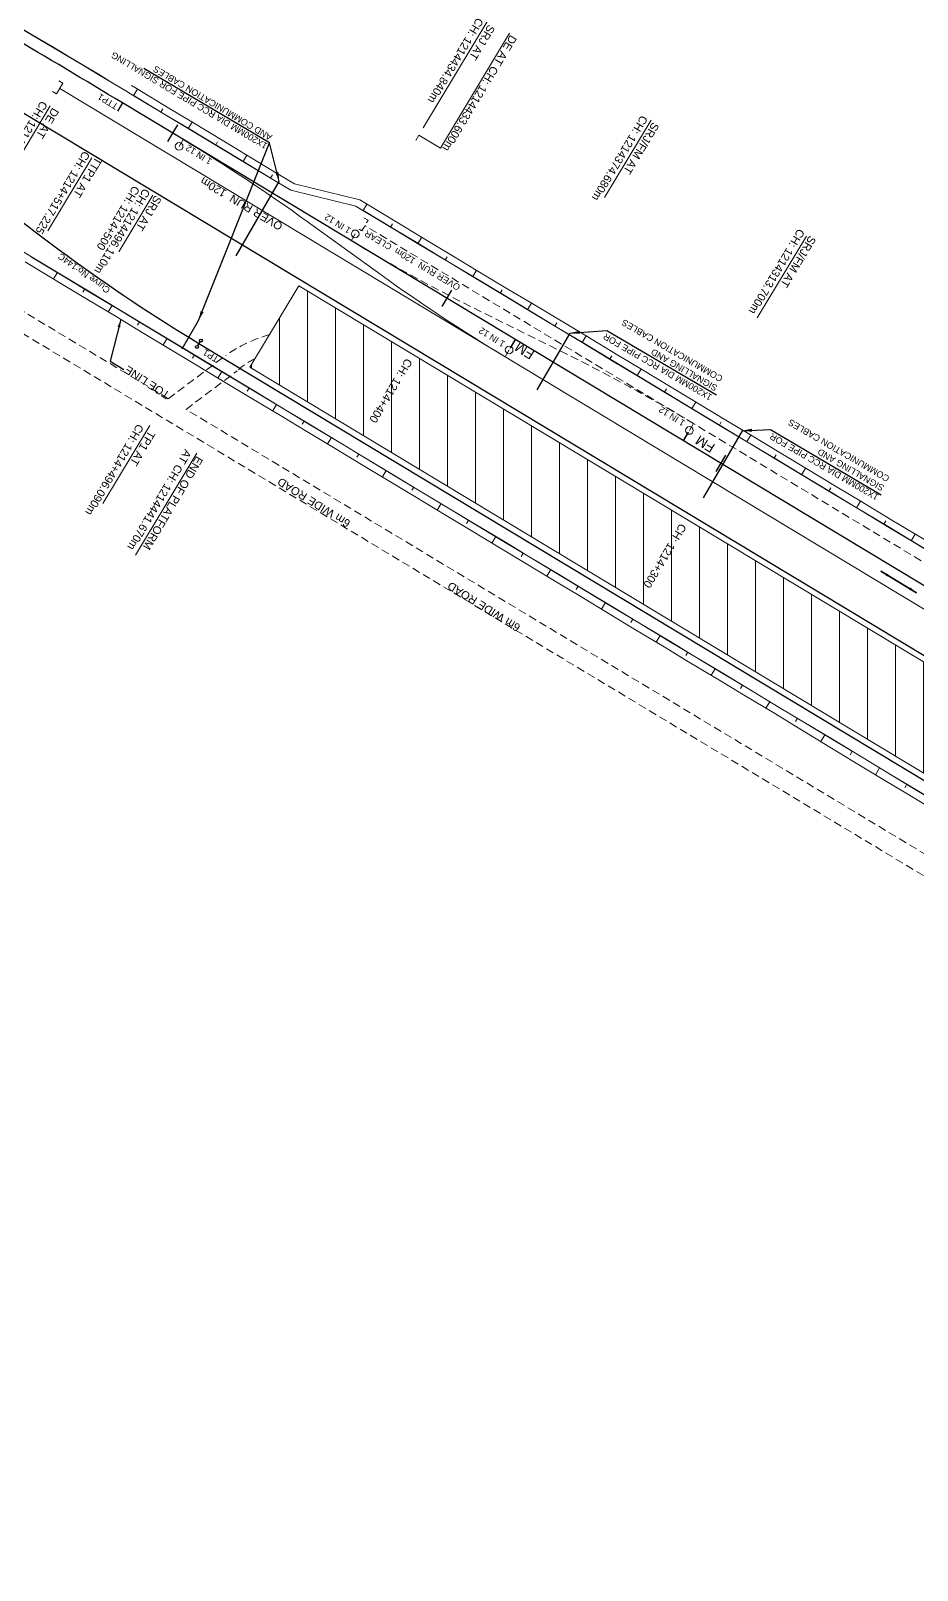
# Model space of a CAD drawing. Header units: metres. Extents: x 618805 to 628804, y 3390925 to 3396999.
# Drawn here: x 625284.8 to 625561.9, y 3392696.3 to 3393177.1 of the extents above; entities that cross this region are included whole.
import ezdxf
from ezdxf.enums import TextEntityAlignment as Align

# ---------------------------------------------------------------- set-up
doc = ezdxf.new("R2010")
doc.units = ezdxf.units.M
doc.header["$MEASUREMENT"] = 0
doc.linetypes.add('DASHED', pattern=[0.75, 0.5, -0.25])
doc.linetypes.add('HIDDEN', pattern=[0.375, 0.25, -0.125])
for name, color, linetype, lineweight in [('C-ALIG-LABL-DG', 1, 'Continuous', 25), ('C-ALIG-LABL-DG-MARK', 1, 'Continuous', 25), ("NEW KHANNA CROSSING STN. SRJ's", 10, 'Continuous', 0), ('NEW MANDI GOBINDGARH PLATFORM', 1, 'Continuous', 0), ("NEW MANDI GOBINDPUR CROSSING STN. SRJ's", 10, 'Continuous', 0), ('NEW MANDI GOBINDPUR LOOP LINES', 1, 'Continuous', 0), ('Proposed Curve_Details', 10, 'Continuous', 0), ('PROPOSED DFCC TOE LINE', 239, 'Continuous', 0), ('PROPOSED DFCC TOE SLOPES', 239, 'Continuous', 0), ('PROPOSED DFCC TRACK', 1, 'Continuous', 0), ('PROPOSED FORMATION LINE - PLAN', 187, 'Continuous', 0), ('Proposed TPTC Chainages', 10, 'Continuous', 0)]:
    doc.layers.add(name, color=color, linetype=linetype, lineweight=lineweight)
for name, color, linetype in [('NEW KHANNA LOOP LINES', 1, 'Continuous'), ('PROPOSED ROADS', 10, 'DASHED'), ('Signalling cable pipes', 234, 'Continuous')]:
    doc.layers.add(name, color=color, linetype=linetype)
doc.styles.add('ARIAL', font='arial.ttf')
doc.styles.get("Standard").update_dxf_attribs({"font": 'arial.ttf'})
doc.styles.add('Style-Arial', font='arial.ttf')
doc.dimstyles.new('ISO-25', dxfattribs={"dimtxt": 2.5, "dimasz": 2.5, "dimexe": 1.25, "dimexo": 0.625, "dimtad": 1, "dimtxsty": 'Standard', "dimcen": 2.5, "dimadec": 0, "dimazin": 0, "dimtfac": 1, "dimtmove": 0, "dimatfit": 3, "dimfxl": 1, "dimarcsym": 0})
doc.dimstyles.get("Standard").update_dxf_attribs({"dimtxt": 2.5, "dimasz": 2.5, "dimexe": 0.18, "dimexo": 0.0625, "dimgap": 0.09, "dimtad": 0, "dimtih": 1, "dimtoh": 1, "dimdec": 3, "dimzin": 0, "dimdsep": 46, "dimtxsty": 'Standard', "dimcen": 0.09, "dimadec": 0, "dimazin": 0, "dimtfac": 1, "dimtdec": 3, "dimtofl": 0, "dimtmove": 0, "dimatfit": 3, "dimfxl": 1, "dimtolj": 1, "dimtzin": 0, "dimarcsym": 0})

# ---------------------------------------------------------------- blocks, each defined once
blk = doc.blocks.new('Tick Hor')
blk.add_lwpolyline([(-0.5, 0), (0.5, 0)])
blk = doc.blocks.new('Marker-2')
blk.add_lwpolyline([(0, 1.5), (0, -1.5)])
for centre in [(0, 2.5), (0, -2.5)]:
    blk.add_circle(centre, 1)

msp = doc.modelspace()

# ---------------------------------------------------------------- hatches: boundary and pattern name
at = {"layer": 'NEW MANDI GOBINDGARH PLATFORM', "lineweight": 0}
h = msp.add_hatch(dxfattribs=at)
h.set_pattern_fill('ANSI31', color=1, scale=70, angle=45)
h.set_pattern_definition([(90, (0.109, 0.182), (-8.75, 2e-15), [])])
h.paths.add_polyline_path([(625368.5901, 3393097.4626), (625353.3059, 3393072.0769), (625952.9942, 3392711.0185), (625968.4598, 3392736.7107)])
h.paths.add_polyline_path([(625406.1292, 3393053.4746), (625402.3093, 3393050.0816), (625401.3288, 3393045.436)], flags=16)
h.paths.add_polyline_path([(625888.8093, 3392775.4816), (625871.1516, 3392789.5173), (625902.3093, 3392764.6816)], flags=16)
h.paths.add_polyline_path([(625753.7093, 3392853.3816), (625686.9093, 3392893.3816), (625684.9093, 3392888.5816), (625751.7093, 3392848.5816)], flags=16)

# ---------------------------------------------------------------- linework, layer by layer
at = {"layer": 'C-ALIG-LABL-DG-MARK', "color": 1, "linetype": 'Continuous', "lineweight": 25}
msp.add_line((625313.4532, 3393154.6032), (625311.906, 3393152.0329), dxfattribs=at)
at = {"layer": "NEW KHANNA CROSSING STN. SRJ's", "color": 5, "linetype": 'Continuous', "lineweight": 13, "flags": 128}
msp.add_lwpolyline([(625434.4225, 3393176.4117), (625412.8541, 3393140.4864), (625406.1618, 3393144.5043), (625405.19, 3393142.8425)], dxfattribs=at)
at = {"layer": "NEW KHANNA CROSSING STN. SRJ's", "color": 1, "linetype": 'Continuous', "lineweight": 13, "flags": 128}
msp.add_lwpolyline([(625336.6811, 3393045.1488), (625317.5693, 3393013.3152)], dxfattribs=at)
at = {"layer": 'NEW MANDI GOBINDGARH PLATFORM', "color": 1, "linetype": 'Continuous', "lineweight": 20, "flags": 128}
msp.add_lwpolyline([(625952.9942, 3392711.0185), (625353.3059, 3393072.0769), (625368.5975, 3393097.475), (625968.4598, 3392736.7107), (625952.9942, 3392711.0185)], dxfattribs=at)
at = {"layer": "NEW MANDI GOBINDPUR CROSSING STN. SRJ's", "color": 5, "linetype": 'Continuous', "lineweight": 13, "flags": 128}
for points in [[(625427.6726, 3393180.3121), (625407.4899, 3393146.7903)], [(625527.2622, 3393112.9756), (625511.9054, 3393087.4694)]]:
    msp.add_lwpolyline(points, dxfattribs=at)
at = {"layer": "NEW MANDI GOBINDPUR CROSSING STN. SRJ's", "linetype": 'Continuous', "lineweight": 13, "flags": 128}
for points in [[(625290.9123, 3393153.73), (625275.2645, 3393127.4103)], [(625478.7625, 3393149.2333), (625464.2119, 3393125.0659)], [(625331.1943, 3393141.0058), (625332.4812, 3393143.1492)], [(625303.8925, 3393137.454), (625290.173, 3393114.6691)], [(625322.972, 3393125.748), (625312.3315, 3393108.0749)], [(625434.3575, 3393077.4472), (625433.0706, 3393075.3038)], [(625322.029, 3393053.8164), (625307.2943, 3393029.5157)]]:
    msp.add_lwpolyline(points, dxfattribs=at)
at = {"layer": "NEW MANDI GOBINDPUR CROSSING STN. SRJ's", "linetype": 'Continuous', "lineweight": 13, "const_width": 0.5, "flags": 128}
msp.add_lwpolyline([(625436.2877, 3393080.6623), (625434.6792, 3393077.9831)], dxfattribs=at)
at = {"layer": "NEW MANDI GOBINDPUR CROSSING STN. SRJ's", "color": 5, "linetype": 'Continuous', "lineweight": 0, "flags": 128}
msp.add_lwpolyline([(625490.7151, 3393052.2764), (625492.0019, 3393054.4198)], dxfattribs=at)
at = {"layer": "NEW MANDI GOBINDPUR CROSSING STN. SRJ's", "color": 5, "linetype": 'Continuous', "lineweight": 0, "const_width": 0.5, "flags": 128}
msp.add_lwpolyline([(625490.3934, 3393051.7406), (625488.7849, 3393049.0613)], dxfattribs=at)
at = {"layer": "NEW MANDI GOBINDPUR CROSSING STN. SRJ's", "linetype": 'Continuous', "lineweight": 13}
for centre in [(625331.1943, 3393141.0058), (625434.3575, 3393077.4472)]:
    msp.add_circle(centre, 1.2, dxfattribs=at)
at = {"layer": "NEW MANDI GOBINDPUR CROSSING STN. SRJ's", "color": 5, "linetype": 'Continuous', "lineweight": 0}
for centre in [(625386.2527, 3393113.6991), (625490.7151, 3393052.2764)]:
    msp.add_circle(centre, 1.2, dxfattribs=at)
at = {"layer": 'NEW MANDI GOBINDPUR LOOP LINES', "color": 1, "linetype": 'Continuous', "lineweight": 25, "flags": 128}
msp.add_lwpolyline([(626082.9785, 3392675.0158, 0.00063884), (626075.1776, 3392679.3904), (626002.9154, 3392719.7918, -0.00801442), (625905.8772, 3392776.1055), (625403.3945, 3393078.5776), (625257.127, 3393166.624)], format="xyb", dxfattribs=at)
msp.add_lwpolyline([(626082.9785, 3392675.0158, 0.00063884), (626075.1776, 3392679.3904), (626002.9154, 3392719.7918, -0.00801442), (625905.8772, 3392776.1055), (625403.3945, 3393078.5776), (625257.127, 3393166.624)], format="xyb", dxfattribs=at)
msp.add_lwpolyline([(626082.9785, 3392675.0158, 0.00063884), (626075.1776, 3392679.3904), (626002.9154, 3392719.7918, -0.00801442), (625905.8772, 3392776.1055), (625403.3945, 3393078.5776), (625257.127, 3393166.624)], format="xyb", dxfattribs=at)
msp.add_lwpolyline([(626082.9785, 3392675.0158, 0.00063884), (626075.1776, 3392679.3904), (626002.9154, 3392719.7918, -0.00801442), (625905.8772, 3392776.1055), (625403.3945, 3393078.5776), (625257.127, 3393166.624)], format="xyb", dxfattribs=at)
at = {"layer": 'NEW MANDI GOBINDPUR LOOP LINES', "linetype": 'Continuous', "lineweight": 0, "flags": 128}
for points in [[(625293.5991, 3393161.5052), (625294.8851, 3393160.7331), (625292.9024, 3393157.4306), (625291.6163, 3393158.2027)], [(627417.0667, 3391881.0273), (625293.8938, 3393159.082)], [(625403.3945, 3393078.5776), (625286.7853, 3393148.771), (625286.7836, 3393148.7721)]]:
    msp.add_lwpolyline(points, dxfattribs=at)
msp.add_lwpolyline([(625332.4812, 3393143.1492, -0.02091954), (625371.2197, 3393117.5711), (625394.3321, 3393100.8819, 0.02091954), (625433.0706, 3393075.3038)], format="xyb", dxfattribs=at)
at = {"layer": 'NEW MANDI GOBINDPUR LOOP LINES', "color": 1, "linetype": 'Continuous', "lineweight": 25}
msp.add_lwpolyline([(625337.3853, 3393079.3838, -0.04465333), (625257.5089, 3393137.7579)], format="xyb", dxfattribs=at)
at = {"layer": 'NEW MANDI GOBINDPUR LOOP LINES', "color": 5, "linetype": 'DASHED', "lineweight": 0, "ltscale": 5, "flags": 128}
msp.add_lwpolyline([(625388.9602, 3393118.7304), (625390.2462, 3393117.9583), (625388.2635, 3393114.6558), (625386.9774, 3393115.4279)], dxfattribs=at)
at = {"layer": 'NEW MANDI GOBINDPUR LOOP LINES', "color": 5, "linetype": 'HIDDEN', "lineweight": 0, "ltscale": 10, "flags": 128}
for points in [[(626469.1545, 3392466.2179), (625389.238, 3393116.2791)], [(625386.2527, 3393113.6991), (625384.9659, 3393111.5557)], [(625386.2527, 3393113.6991), (625384.9659, 3393111.5557)]]:
    msp.add_lwpolyline(points, dxfattribs=at)
msp.add_lwpolyline([(625492.0019, 3393054.4198, 0.02078913), (625451.5237, 3393076.5482), (625425.4421, 3393089.4286, -0.02078909), (625384.964, 3393111.557)], format="xyb", dxfattribs=at)
at = {"layer": 'NEW MANDI GOBINDPUR LOOP LINES', "color": 1, "linetype": 'Continuous', "lineweight": 25}
msp.add_lwpolyline([(626076.8622, 3392634.2519), (625337.3853, 3393079.3838)], dxfattribs=at)
at = {"layer": 'PROPOSED DFCC TOE LINE', "lineweight": 0, "flags": 128}
for points in [[(625316.3319, 3393160.0029), (625318.057, 3393158.964), (625327.944, 3393153.009), (625335.187, 3393148.641), (625345.186, 3393142.61), (625352.312, 3393138.31), (625362.186, 3393132.377), (625367.2942, 3393129.3104), (625387.6512, 3393124.3483), (625389.8113, 3393123.0447), (625399.7523, 3393117.0357), (625406.9263, 3393112.6967), (625416.8643, 3393106.6827), (625424.0483, 3393102.3607), (625433.9723, 3393096.4607), (625441.2413, 3393092.1427), (625451.1443, 3393086.2087), (625458.3853, 3393081.8427), (625468.3683, 3393075.8227), (625475.5123, 3393071.5157), (625485.5023, 3393065.5067), (625492.6533, 3393061.2097), (625502.6203, 3393055.2207), (625509.7963, 3393050.9097), (625519.7643, 3393044.9197), (625526.9383, 3393040.6047), (625536.8983, 3393034.6097), (625544.0733, 3393030.2907), (625554.0343, 3393024.2947), (625561.2143, 3393019.9857), (625571.2043, 3393014.0797)], [(625568.8056, 3392932.6925), (625558.9386, 3392938.6465), (625551.7556, 3392942.9905), (625541.8296, 3392949.0035), (625534.6526, 3392953.3585), (625524.7306, 3392959.3785), (625517.5696, 3392963.7175), (625507.6156, 3392969.7255), (625500.4416, 3392974.0445), (625490.4736, 3392980.0285), (625483.2976, 3392984.3385), (625473.3446, 3392990.3535), (625466.1796, 3392994.6825), (625456.2236, 3393000.6915), (625449.0776, 3393004.9955), (625439.0896, 3393011.0075), (625431.9396, 3393015.3065), (625421.9516, 3393021.3165), (625414.7066, 3393025.6765), (625404.8266, 3393031.6485), (625397.5986, 3393036.0355), (625387.7216, 3393042.0125), (625380.5406, 3393046.3395), (625370.5786, 3393052.3155), (625363.3876, 3393056.6235), (625353.4216, 3393062.5925), (625346.1516, 3393066.9595), (625336.2836, 3393072.9025), (625329.0236, 3393077.2865), (625319.1586, 3393083.2345), (625312.0236, 3393087.5185), (625302.0156, 3393093.5345), (625294.7686, 3393097.8965), (625284.8836, 3393103.8545), (625283.1036, 3393104.9265)]]:
    msp.add_lwpolyline(points, dxfattribs=at)
at = {"layer": 'PROPOSED DFCC TOE SLOPES', "linetype": 'Continuous', "lineweight": 0, "flags": 128}
for points in [[(625316.9233, 3393156.8919), (625318.1399, 3393158.9141)], [(625316.9243, 3393156.8913), (625318.1415, 3393158.9131)], [(625325.4914, 3393151.7335), (625326.0994, 3393152.7436)], [(625334.0589, 3393146.5765), (625335.271, 3393148.5903)], [(625334.0589, 3393146.5765), (625335.2711, 3393148.5902)], [(625342.6264, 3393141.4192), (625343.2302, 3393142.4224)], [(625351.1941, 3393136.2624), (625352.3961, 3393138.2595)], [(625351.1943, 3393136.2623), (625352.3964, 3393138.2593)], [(625359.7617, 3393131.1048), (625360.3649, 3393132.1068)], [(625359.7617, 3393131.1048), (625360.3649, 3393132.1068)], [(625388.687, 3393120.9873), (625389.8948, 3393122.9942)], [(625388.6871, 3393120.9872), (625389.8951, 3393122.9941)], [(625397.2548, 3393115.8301), (625397.8539, 3393116.8256)], [(625397.255, 3393115.83), (625397.8543, 3393116.8254)], [(625405.8225, 3393110.673), (625407.0102, 3393112.6459)], [(625414.39, 3393105.516), (625414.9777, 3393106.4923)], [(625293.1314, 3393101.6452), (625291.9114, 3393099.6186)], [(625293.1315, 3393101.6452), (625291.9115, 3393099.6185)], [(625422.9572, 3393100.3582), (625424.1325, 3393102.3107)], [(625422.9573, 3393100.3581), (625424.1326, 3393102.3106)], [(625301.699, 3393096.4879), (625301.0886, 3393095.4739)], [(625301.699, 3393096.4879), (625301.0886, 3393095.4739)], [(625431.5248, 3393095.2008), (625432.1266, 3393096.2005)], [(625431.5249, 3393095.2008), (625432.1268, 3393096.2004)], [(625440.0927, 3393090.0439), (625441.3257, 3393092.0922)], [(625310.2666, 3393091.3307), (625309.0484, 3393089.3069)], [(625310.2667, 3393091.3306), (625309.0485, 3393089.3068)], [(625318.8343, 3393086.1737), (625318.2276, 3393085.1657)], [(625448.6601, 3393084.8866), (625449.2818, 3393085.9194)], [(625448.6602, 3393084.8866), (625449.2819, 3393085.9193)], [(625327.4017, 3393081.0164), (625326.1862, 3393078.9972)], [(625457.2275, 3393079.729), (625458.4693, 3393081.792)], [(625335.9691, 3393075.859), (625335.3584, 3393074.8445)], [(625465.795, 3393074.572), (625466.4138, 3393075.6001)], [(625465.795, 3393074.572), (625466.4138, 3393075.6001)], [(625344.5369, 3393070.702), (625343.313, 3393068.669)], [(625344.5371, 3393070.7019), (625343.3134, 3393068.6688)], [(625474.3626, 3393069.4149), (625475.5966, 3393071.465)], [(625353.1046, 3393065.5447), (625352.4941, 3393064.5305)], [(625482.9299, 3393064.2572), (625483.5479, 3393065.2839)], [(625482.9302, 3393064.2571), (625483.5483, 3393065.2837)], [(625361.672, 3393060.3876), (625360.4612, 3393058.3762)], [(625491.4976, 3393059.0999), (625492.7373, 3393061.1592)], [(625370.2392, 3393055.23), (625369.6394, 3393054.2337)], [(625370.2394, 3393055.23), (625369.6396, 3393054.2336)], [(625500.0651, 3393053.9429), (625500.6869, 3393054.9759)], [(625378.8069, 3393050.0727), (625377.6158, 3393048.094)], [(625378.807, 3393050.0727), (625377.6159, 3393048.0939)], [(625508.6328, 3393048.7859), (625509.8807, 3393050.859)], [(625508.6328, 3393048.7859), (625509.8806, 3393050.859)], [(625387.3746, 3393044.9156), (625386.7796, 3393043.9271)], [(625517.2, 3393043.6281), (625517.8261, 3393044.6682)], [(625517.2003, 3393043.628), (625517.8264, 3393044.668)], [(625395.942, 3393039.7584), (625394.7417, 3393037.7643)], [(625525.7678, 3393038.4709), (625527.022, 3393040.5543)], [(625404.5094, 3393034.6009), (625403.9009, 3393033.5902)], [(625404.5094, 3393034.6009), (625403.901, 3393033.5902)], [(625534.3351, 3393033.3138), (625534.9622, 3393034.3557)], [(625542.9029, 3393028.1574), (625544.1567, 3393030.2405)], [(625542.9033, 3393028.1571), (625544.1573, 3393030.2401)], [(625413.0769, 3393029.4435), (625411.849, 3393027.4038)], [(625421.6446, 3393024.2866), (625421.0291, 3393023.2643)], [(625421.6447, 3393024.2865), (625421.0293, 3393023.2641)], [(625551.4706, 3393022.9995), (625552.0977, 3393024.0412)], [(625560.0381, 3393017.8423), (625561.2984, 3393019.936)], [(625560.0381, 3393017.8422), (625561.2985, 3393019.9359)], [(625430.2121, 3393019.129), (625428.9823, 3393017.0859)], [(625430.2121, 3393019.1289), (625428.9823, 3393017.0859)], [(625438.7796, 3393013.9716), (625438.1657, 3393012.9518)], [(625438.7796, 3393013.9716), (625438.1658, 3393012.9518)], [(625447.3471, 3393008.8146), (625446.1198, 3393006.7758)], [(625455.9147, 3393003.6576), (625455.3005, 3393002.6374)], [(625455.9148, 3393003.6575), (625455.3007, 3393002.6373)], [(625464.4821, 3392998.4999), (625463.249, 3392996.4513)], [(625464.4822, 3392998.4998), (625463.2491, 3392996.4512)], [(625473.0497, 3392993.3425), (625472.4293, 3392992.3119)], [(625481.6172, 3392988.1855), (625480.3674, 3392986.1093)], [(625490.1846, 3392983.0283), (625489.5598, 3392981.9904)], [(625490.1848, 3392983.0282), (625489.56, 3392981.9903)], [(625498.7524, 3392977.8711), (625497.5087, 3392975.8051)], [(625498.7527, 3392977.871), (625497.5092, 3392975.8049)], [(625507.3201, 3392972.7139), (625506.6993, 3392971.6824)], [(625515.8874, 3392967.5565), (625514.6406, 3392965.4853)], [(625515.8874, 3392967.5565), (625514.6406, 3392965.4853)], [(625524.4548, 3392962.3991), (625523.8255, 3392961.3537)], [(625533.0222, 3392957.2417), (625531.7462, 3392955.1219)], [(625533.0225, 3392957.2415), (625531.7465, 3392955.1217)], [(625541.5902, 3392952.0847), (625540.9429, 3392951.0095)], [(625550.1576, 3392946.9275), (625548.8479, 3392944.7519)], [(625558.725, 3392941.7701), (625558.0642, 3392940.6724)], [(625558.725, 3392941.77), (625558.0643, 3392940.6724)]]:
    msp.add_lwpolyline(points, dxfattribs=at)
at = {"layer": 'PROPOSED DFCC TRACK', "color": 12, "linetype": 'Continuous', "lineweight": 30, "flags": 128}
for points in [[(625313.4532, 3393154.6032), (625311.2421, 3393155.934), (625309.031, 3393157.2646), (625306.8195, 3393158.5947), (625304.6075, 3393159.924), (625302.395, 3393161.2522), (625300.1816, 3393162.5791), (625297.9673, 3393163.9044), (625295.7518, 3393165.2279), (625293.5351, 3393166.5493), (625291.317, 3393167.8683), (625289.0974, 3393169.1847), (625286.876, 3393170.4981), (625284.6527, 3393171.8084), (625282.4275, 3393173.1153), (625280.2, 3393174.4184), (625277.9702, 3393175.7176), (625275.738, 3393177.0125), (625273.5031, 3393178.3029)], [(627424.6711, 3391883.7448), (625313.4532, 3393154.6032)]]:
    msp.add_lwpolyline(points, dxfattribs=at)
at = {"layer": 'PROPOSED FORMATION LINE - PLAN', "lineweight": 0, "flags": 128}
for points in [[(625285.0847, 3393106.4975, -0.04606856), (625203.172, 3393168.536, 0.09791494), (625020.3253, 3393279.4032)], [(625315.1437, 3393157.9626), (625315.0595, 3393158.0132), (625310.4896, 3393160.7635), (625305.9154, 3393163.5133), (625301.3375, 3393166.2589), (625296.7537, 3393168.9985), (625292.1628, 3393171.7297), (625287.5632, 3393174.4501), (625282.9537, 3393177.1574), (625278.3329, 3393179.8492), (625273.6994, 3393182.523), (625269.0521, 3393185.1765), (625264.3897, 3393187.8072), (625259.7109, 3393190.4126), (625255.0146, 3393192.9902), (625250.2997, 3393195.5377), (625245.5715, 3393198.0489, 0.01454162), (625208.8172, 3393216.0506, 0.01422085)], [(625315.1695, 3393158.0055), (625315.0853, 3393158.056), (625310.5154, 3393160.8064), (625305.9411, 3393163.5562), (625301.3632, 3393166.3018), (625296.7794, 3393169.0414), (625292.1883, 3393171.7727), (625287.5886, 3393174.4932), (625282.9789, 3393177.2006), (625278.3579, 3393179.8924), (625273.7243, 3393182.5664), (625269.0768, 3393185.22), (625264.4141, 3393187.8508), (625259.7351, 3393190.4563), (625255.0385, 3393193.0341), (625250.3233, 3393195.5817), (625245.5949, 3393198.0931, 0.01454725), (625208.8235, 3393216.1026, 0.01382215)]]:
    msp.add_lwpolyline(points, format="xyb", dxfattribs=at)
for points in [[(625569.8963, 3393011.9077), (625559.9543, 3393017.8927), (625552.7793, 3393022.2117), (625542.8193, 3393028.2077), (625535.6443, 3393032.5257), (625525.6833, 3393038.5217), (625518.5113, 3393042.8387), (625508.5483, 3393048.8367), (625501.3763, 3393053.1537), (625491.4133, 3393059.1507), (625484.2663, 3393063.4527), (625474.2783, 3393069.4657), (625467.1313, 3393073.7677), (625457.1433, 3393079.7797), (625449.8993, 3393084.1407), (625440.0083, 3393090.0947), (625432.7643, 3393094.4547), (625422.8733, 3393100.4087), (625415.6913, 3393104.7327), (625405.7383, 3393110.7237), (625398.5563, 3393115.0467), (625388.6033, 3393121.0377), (625386.444, 3393122.3375), (625366.0859, 3393127.2978), (625360.979, 3393130.372), (625351.11, 3393136.313), (625343.979, 3393140.605), (625333.975, 3393146.627), (625326.728, 3393150.989), (625316.84, 3393156.942), (625315.1437, 3393157.9626)], [(625569.9223, 3393011.9507), (625559.9793, 3393017.9357), (625552.8053, 3393022.2537), (625542.8443, 3393028.2497), (625535.6703, 3393032.5687), (625525.7093, 3393038.5647), (625518.5373, 3393042.8817), (625508.5743, 3393048.8797), (625501.4023, 3393053.1967), (625491.4393, 3393059.1937), (625484.2923, 3393063.4957), (625474.3043, 3393069.5087), (625467.1573, 3393073.8107), (625457.1693, 3393079.8227), (625449.9253, 3393084.1837), (625440.0343, 3393090.1377), (625432.7903, 3393094.4977), (625422.8993, 3393100.4517), (625415.7163, 3393104.7757), (625405.7643, 3393110.7667), (625398.5813, 3393115.0897), (625388.6293, 3393121.0807), (625386.4699, 3393122.3806), (625366.1117, 3393127.3408), (625361.005, 3393130.415), (625351.136, 3393136.355), (625344.005, 3393140.648), (625334.001, 3393146.67), (625326.754, 3393151.032), (625316.866, 3393156.984), (625315.1687, 3393158.0056)], [(625570.1097, 3392934.8584), (625560.2367, 3392940.8014), (625553.0437, 3392945.1314), (625543.1017, 3392951.1164), (625535.9087, 3392955.4454), (625525.9667, 3392961.4304), (625518.7917, 3392965.7494), (625508.8317, 3392971.7454), (625501.6567, 3392976.0644), (625491.6967, 3392982.0594), (625484.5237, 3392986.3774), (625474.5607, 3392992.3744), (625467.3887, 3392996.6914), (625457.4257, 3393002.6894), (625450.2787, 3393006.9914), (625440.2907, 3393013.0034), (625433.1437, 3393017.3054), (625423.1557, 3393023.3184), (625415.9117, 3393027.6784), (625406.0207, 3393033.6324), (625398.7767, 3393037.9934), (625388.8857, 3393043.9474), (625381.7037, 3393048.2704), (625371.7507, 3393054.2614), (625364.5687, 3393058.5854), (625354.6157, 3393064.5764), (625347.3497, 3393068.9504), (625337.4807, 3393074.8904), (625330.2147, 3393079.2644), (625320.3457, 3393085.2054), (625313.2147, 3393089.4974), (625303.2107, 3393095.5194), (625295.9637, 3393099.8814), (625286.0757, 3393105.8344), (625285.0554, 3393106.4489)], [(625570.1356, 3392934.9015), (625560.2626, 3392940.8445), (625553.0696, 3392945.1745), (625543.1276, 3392951.1595), (625535.9346, 3392955.4885), (625525.9926, 3392961.4735), (625518.8176, 3392965.7925), (625508.8576, 3392971.7885), (625501.6826, 3392976.1075), (625491.7226, 3392982.1025), (625484.5496, 3392986.4205), (625474.5866, 3392992.4175), (625467.4146, 3392996.7345), (625457.4516, 3393002.7325), (625450.3046, 3393007.0345), (625440.3166, 3393013.0465), (625433.1696, 3393017.3485), (625423.1816, 3393023.3615), (625415.9376, 3393027.7215), (625406.0466, 3393033.6755), (625398.8026, 3393038.0365), (625388.9116, 3393043.9905), (625381.7296, 3393048.3135), (625371.7766, 3393054.3045), (625364.5946, 3393058.6285), (625354.6416, 3393064.6195), (625347.3756, 3393068.9935), (625337.5066, 3393074.9335), (625330.2406, 3393079.3075), (625320.3716, 3393085.2485), (625313.2406, 3393089.5405), (625303.2366, 3393095.5625), (625295.9896, 3393099.9245), (625286.1016, 3393105.8775), (625285.0813, 3393106.4919)]]:
    msp.add_lwpolyline(points, dxfattribs=at)
at = {"layer": 'PROPOSED ROADS', "color": 1, "linetype": 'DASHED', "lineweight": 13, "ltscale": 5}
for p, q in [((625327.7984, 3393062.2026), (625345.6864, 3393075.6674)), ((625333.3445, 3393058.8675), (625349.2948, 3393070.8736))]:
    msp.add_line(p, q, dxfattribs=at)
at = {"layer": 'PROPOSED ROADS', "color": 1, "linetype": 'DASHED', "lineweight": 13, "ltscale": 5, "flags": 128}
for points in [[(625327.7984, 3393062.2026), (625163.6634, 3393160.9073, -0.02021939), (625153.7348, 3393167.4385), (625135.6323, 3393180.4247, 0.02083183), (625121.4951, 3393189.6996), (625091.7314, 3393207.4993, 0.01788486), (625079.0132, 3393214.5003), (625057.8399, 3393225.1876, -0.01887974), (625044.8257, 3393232.3853), (624872.0494, 3393336.6466), (624824.7006, 3393364.6289), (624803.139, 3393377.3994), (624733.5404, 3393416.8778), (624689.2406, 3393443.0499, 0.03424961), (624676.6437, 3393449.372), (624664.8088, 3393454.3295, -0.03097295), (624588.592, 3393491.9586), (624522.3117, 3393529.9549), (624464.1113, 3393564.0571, 0.01358577), (624444.9256, 3393574.6095), (624338.5628, 3393634.1102)], [(625583.1202, 3392901.6604), (625160.5713, 3393155.7654, -0.02021939), (625150.2375, 3393162.5632), (625132.1349, 3393175.5494, 0.02083183), (625118.4156, 3393184.5502), (625088.6519, 3393202.3499, 0.01788486), (625076.3096, 3393209.144), (625055.1363, 3393219.8312, -0.01887974), (625041.7257, 3393227.2481), (624868.973, 3393331.4952), (624821.6454, 3393359.465), (624800.1298, 3393372.2082), (624730.5341, 3393411.6851), (624686.1886, 3393437.8841, 0.03424961), (624674.3256, 3393443.8379), (624662.4907, 3393448.7954, -0.03097295), (624585.608, 3393486.7533), (624519.303, 3393524.7637), (624461.078, 3393558.8804, 0.01358577), (624442.1779, 3393569.2756), (624335.6237, 3393628.8794)]]:
    msp.add_lwpolyline(points, format="xyb", dxfattribs=at)
msp.add_lwpolyline([(625860.5394, 3392741.8323), (625333.3445, 3393058.8675)], dxfattribs=at)
at = {"layer": 'PROPOSED ROADS', "color": 1, "linetype": 'DASHED', "lineweight": 13, "ltscale": 5}
for centre, radius, start, end in [((625371.6876, 3393038.8401), 45.0811, 105.802018, 125.223186), ((625363.1334, 3393056.7641), 19.7241, 114.770775, 132.705763)]:
    msp.add_arc(centre, radius, start, end, dxfattribs=at)
at = {"layer": 'Signalling cable pipes', "lineweight": 30}
for points in [[(625348.9952, 3393106.8285), (625362.4829, 3393130.0398)], [(625332.1369, 3393077.8165), (625337.2559, 3393086.626)], [(625443.1207, 3393065.0061), (625453.4141, 3393082.7203)], [(625495.1194, 3393031.2883), (625507.2768, 3393052.2103)]]:
    msp.add_lwpolyline(points, dxfattribs=at)

# ---------------------------------------------------------------- block references
at = {"layer": 'C-ALIG-LABL-DG', "color": 1, "linetype": 'Continuous', "lineweight": 25, "xscale": 6, "yscale": 6, "zscale": 6, "rotation": 238.9541622295999}
for p in [(625329.1426, 3393145.1589), (625414.8181, 3393093.5866), (625500.4936, 3393042.0142)]:
    msp.add_blockref('Tick Hor', p, dxfattribs=at)
at = {"layer": 'C-ALIG-LABL-DG-MARK', "color": 1, "linetype": 'Continuous', "lineweight": 25, "xscale": 0.4642857142857237, "yscale": 0.4642857142857237, "zscale": 0.4642857142857237, "rotation": 148.9539488780884}
msp.add_blockref('Marker-2', (625337.3853, 3393079.3838), dxfattribs=at)

# ---------------------------------------------------------------- texts
at = {"layer": 'C-ALIG-LABL-DG', "color": 1, "style": 'ARIAL'}
for s, p in [('CH: 1214+517.225', (625301.3279, 3393139.7861)), ('TTP1 AT', (625305.1631, 3393137.9958))]:
    msp.add_text(s, height=2.5, rotation=238.954162, dxfattribs=at).set_placement(p)
at = {"layer": 'C-ALIG-LABL-DG', "color": 1, "lineweight": 25, "style": 'ARIAL'}
for s, p in [('CH: 1214+500', (625316.8698, 3393128.9499)), ('CH: 1214+400', (625402.1123, 3393075.0314)), ('CH: 1214+300', (625487.7885, 3393023.4586))]:
    msp.add_text(s, height=2.5, rotation=239.123596, dxfattribs=at).set_placement(p)
at = {"layer": 'NEW KHANNA LOOP LINES', "linetype": 'Continuous', "lineweight": 13, "insert": (625365.3535, 3393114.4264), "char_height": 2.5, "width": 39.954132, "attachment_point": 4, "rotation": 149.405887, "line_spacing_factor": 0.60036, "style": 'Style-Arial'}
msp.add_mtext('\\pxi-3,l4,t4;OVER RUN  120m ', dxfattribs=at)
at = {"layer": 'NEW KHANNA LOOP LINES', "color": 5, "linetype": 'Continuous', "lineweight": 20, "insert": (625420.5296, 3393095.7028), "char_height": 2, "width": 39.954132, "attachment_point": 4, "rotation": 149.405887, "line_spacing_factor": 0.60036, "style": 'Style-Arial'}
msp.add_mtext('\\pxi-3,l4,t4;OVER RUN  120m  CLEAR ', dxfattribs=at)
at = {"layer": "NEW MANDI GOBINDPUR CROSSING STN. SRJ's", "color": 5, "linetype": 'Continuous', "lineweight": 13, "char_height": 2.5, "attachment_point": 4, "line_spacing_factor": 0.648, "style": 'Style-Arial'}
for s, insert, width, rotation in [('\\pxsm1;SRJ AT \\PCH: 1214434.840m', (625427.1965, 3393179.7279), 48.578282, 239.020762), ('\\pxsm1;DE AT CH: 1214433.600m ', (625435.8005, 3393175.4201), 48.578282, 239.020762), ('\\pxsm1;SRJ/FM AT \\PCH: 1214313.700m', (625527.5771, 3393113.8103), 47.350571, 238.948829)]:
    msp.add_mtext(s, dxfattribs=dict(at, insert=insert, width=width, rotation=rotation))
at = {"layer": "NEW MANDI GOBINDPUR CROSSING STN. SRJ's", "linetype": 'Continuous', "lineweight": 13, "char_height": 2.5, "attachment_point": 4, "line_spacing_factor": 0.648, "style": 'Style-Arial'}
for s, insert, width, rotation in [('\\pxsm1;DE AT \\PCH: 1214537.380m ', (625290.9123, 3393153.73), 43.050139, 238.948829), ('\\pxsm1;SRJ/FM AT \\PCH: 1214374.680m', (625478.5198, 3393149.2281), 37.607737, 238.948829), ('\\pxsm1;SRJ AT \\PCH: 1214496.110m ', (625322.9871, 3393126.3971), 43.050139, 238.948829), ('\\pxsm1;TP1 AT \\PCH: 1214+496.090m', (625320.9726, 3393052.8651), 48.578282, 239.458052), ('\\pxsm1;END OF PLATFORM\\PAT CH: 1214441.670m ', (625335.8917, 3393044.9368), 48.578282, 239.458052)]:
    msp.add_mtext(s, dxfattribs=dict(at, insert=insert, width=width, rotation=rotation))
at = {"layer": "NEW MANDI GOBINDPUR CROSSING STN. SRJ's", "linetype": 'Continuous', "lineweight": 13, "attachment_point": 4, "rotation": 148, "line_spacing_factor": 0.60036, "style": 'Style-Arial'}
for s, insert, char_height in [('1 IN 12', (625341.1485, 3393136.0384), 2), ('1 IN 12', (625384.5917, 3393114.476), 2), ('1 IN 12', (625432.8001, 3393079.0029), 2), ('FM', (625441.7499, 3393075.5597), 3)]:
    msp.add_mtext(s, dxfattribs=dict(at, insert=insert, char_height=char_height))
at = {"layer": "NEW MANDI GOBINDPUR CROSSING STN. SRJ's", "color": 5, "linetype": 'Continuous', "lineweight": 13, "insert": (625384.5917, 3393114.476), "char_height": 2, "attachment_point": 4, "rotation": 148, "line_spacing_factor": 0.60036, "style": 'ARIAL'}
msp.add_mtext('1 IN 12', dxfattribs=at)
at = {"layer": "NEW MANDI GOBINDPUR CROSSING STN. SRJ's", "color": 5, "linetype": 'Continuous', "lineweight": 0, "insert": (625498.1957, 3393046.4341), "char_height": 3, "attachment_point": 4, "rotation": 148, "line_spacing_factor": 0.60036, "style": 'Style-Arial'}
msp.add_mtext('FM', dxfattribs=at)
at = {"layer": 'NEW MANDI GOBINDPUR LOOP LINES', "color": 5, "linetype": 'HIDDEN', "lineweight": 30, "ltscale": 5, "insert": (625489.0611, 3393054.3049), "char_height": 2, "attachment_point": 4, "rotation": 148, "line_spacing_factor": 0.60036, "style": 'Style-Arial'}
msp.add_mtext('1 IN 12', dxfattribs=at)
at = {"layer": 'Proposed Curve_Details', "color": 1, "lineweight": 9, "style": 'Style-Arial'}
msp.add_text('Curve No:144C', height=2, rotation=144.150035, dxfattribs=at).set_placement((625309.8591, 3393096.5558))
at = {"layer": 'PROPOSED DFCC TOE LINE', "lineweight": 0}
msp.add_text('TOE LINE', height=2.5, rotation=147.036362, dxfattribs=at).set_placement((625315.1793, 3393072.6814), align=Align.RIGHT)
at = {"layer": 'PROPOSED ROADS', "linetype": 'Continuous', "lineweight": 0, "char_height": 2.5, "width": 28.999925, "attachment_point": 4, "rotation": 148, "line_spacing_factor": 0.6, "style": 'Style-Arial'}
for insert in [(625384.3335, 3393022.8726), (625437.4767, 3392990.3505)]:
    msp.add_mtext('6m WIDE ROAD', dxfattribs=dict(at, insert=insert))
at = {"layer": 'Proposed TPTC Chainages', "color": 1, "lineweight": 0, "char_height": 2, "attachment_point": 4, "rotation": 148.547178, "line_spacing_factor": 0.6, "style": 'ARIAL'}
for s, insert in [('\\pxsm1;TTP1', (625311.8068, 3393153.2409)), ('\\pxsm1;TP1', (625343.2478, 3393074.2561))]:
    msp.add_mtext(s, dxfattribs=dict(at, insert=insert))
at = {"layer": 'Signalling cable pipes', "linetype": 'Continuous', "lineweight": 13, "style": 'Style-Arial'}
for s, p in [('1X200MM DIA RCC PIPE FOR SIGNALLING ', (625359.0463, 3393141.7726)), ('AND COMMUNICATION CABLES', (625360.4918, 3393144.4375))]:
    msp.add_text(s, height=2, rotation=149.137675, dxfattribs=at).set_placement(p)
at = {"layer": 'Signalling cable pipes', "char_height": 2, "attachment_point": 1, "rotation": 149.864642, "style": 'Style-Arial'}
for insert, width in [((625497.0399, 3393061.5515), 40.096747), ((625549.1184, 3393030.3404, 264.7607), 39.725093)]:
    msp.add_mtext('1X200MM DIA RCC PIPE FOR SIGNALLING AND COMMUNICATION CABLES', dxfattribs=dict(at, insert=insert, width=width))

# ---------------------------------------------------------------- leaders
at = {"layer": 'PROPOSED DFCC TOE LINE', "lineweight": 0}
msp.add_leader([(625312.9647, 3393086.9534), (625309.6668, 3393073.9179), (625313.8979, 3393071.377)], dimstyle='ISO-25', override={"dimtxt": 3, "dimasz": 2.5, "dimgap": 0.625, "dimtad": 0, "dimdec": 3, "dimzin": 2, "dimtdec": 3}, dxfattribs=at)
at = {"layer": 'PROPOSED DFCC TRACK', "linetype": 'Continuous', "lineweight": 0}
for points in [[(625550.5542, 3393008.3046), (625561.7425, 3393001.5831)], [(625561.7425, 3393001.5831), (625550.5542, 3393008.3046)]]:
    msp.add_leader(points, dimstyle='ISO-25', override={"dimtxt": 3, "dimasz": 2.5, "dimtad": 0, "dimdec": 3, "dimzin": 2, "dimtdec": 3}, dxfattribs=at)
at = {"layer": 'Signalling cable pipes', "lineweight": 13}
for points in [[(625362.4829, 3393130.0398), (625359.4504, 3393142.1507), (625320.1341, 3393165.3087)], [(625337.2559, 3393086.626), (625359.4504, 3393142.1507)], [(625453.4141, 3393082.7203), (625464.9065, 3393083.5322), (625499.1493, 3393063.3626)], [(625507.2768, 3393052.2103, 264.7607), (625516.0808, 3393052.6056, 264.7607), (625550.7025, 3393032.2127, 264.7607)]]:
    msp.add_leader(points, dimstyle='Standard', override={"dimasz": 3, "dimgap": 0.25}, dxfattribs=at)

doc.saveas('drawing.dxf')
